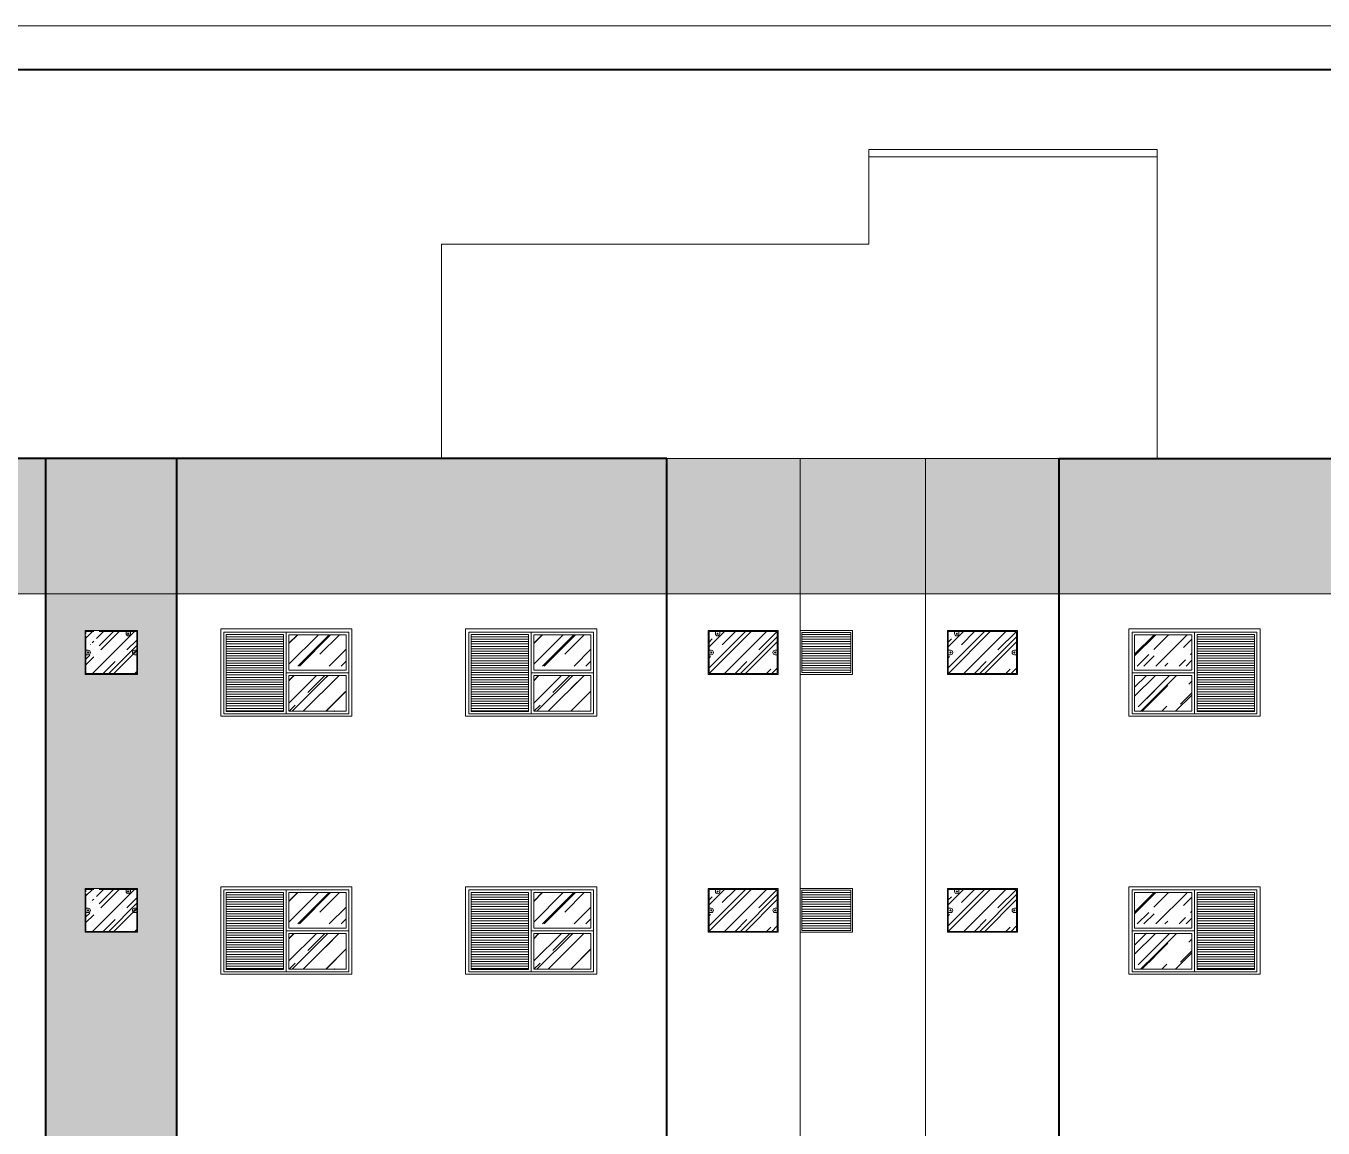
# Model space of a CAD drawing. Header units: millimetres. Extents: x 13204 to 24802, y 21209 to 40694.
# Drawn here: x 17736 to 19219, y 26151 to 27411 of the extents above; entities that cross this region are included whole.
import ezdxf

# ---------------------------------------------------------------- set-up
doc = ezdxf.new("R2010")
doc.units = ezdxf.units.MM
for name, color, linetype, lineweight in [('Esquadrias', 2, 'Continuous', 20), ('Hachura', 8, 'Continuous', 0), ('Louças', 150, 'Continuous', 15), ('Meia Parede', 11, 'Continuous', 40), ('Moveis', 6, 'Continuous', 13), ('Paredes', 1, 'Continuous', 40), ('PISO', 5, 'Continuous', 5), ('TEXTO', 4, 'Continuous', 5)]:
    doc.layers.add(name, color=color, linetype=linetype, lineweight=lineweight)
doc.layers.add('HACHURAS', color=8, linetype='Continuous')
pattern_1 = [(45, (13998.99, 26225.195), (23.14168, 61.71114), [409.0909, -54.5455, 136.3636, -27.2727]), (45, (14014.997, 26260.486), (-44.93342, 6.36396), [81.8182, -9, 163.6364, -20.4545]), (45, (13992.241, 26251.23), (87.35983, 113.20137), [218.1818, -38.1818, 109.0909, -27.2727])]
pattern_2 = [(45, (14278.99, 26225.195), (23.14168, 61.71114), [409.0909, -54.5455, 136.3636, -27.2727]), (45, (14294.997, 26260.486), (-44.93342, 6.36396), [81.8182, -9, 163.6364, -20.4545]), (45, (14272.241, 26251.23), (87.35983, 113.20137), [218.1818, -38.1818, 109.0909, -27.2727])]
pattern_3 = [(45, (-38489.578, 13157.355), (21.552615, 57.473639), [381, -50.8, 127, -25.4]), (45, (-38474.67, 13190.222), (-41.847994, 5.92697), [76.2, -8.382, 152.4, -19.05]), (45, (-38495.864, 13181.601), (81.3611205, 105.428207), [203.2, -35.56, 101.6, -25.4])]
pattern_4 = [(45, (13998.99, 26520.195), (23.14168, 61.71114), [409.0909, -54.5455, 136.3636, -27.2727]), (45, (14014.997, 26555.486), (-44.93342, 6.36396), [81.8182, -9, 163.6364, -20.4545]), (45, (13992.241, 26546.23), (87.35983, 113.20137), [218.1818, -38.1818, 109.0909, -27.2727])]
pattern_5 = [(45, (14278.99, 26520.195), (23.14168, 61.71114), [409.0909, -54.5455, 136.3636, -27.2727]), (45, (14294.997, 26555.486), (-44.93342, 6.36396), [81.8182, -9, 163.6364, -20.4545]), (45, (14272.241, 26546.23), (87.35983, 113.20137), [218.1818, -38.1818, 109.0909, -27.2727])]
pattern_6 = [(45, (-38489.578, 13452.355), (21.552615, 57.473639), [381, -50.8, 127, -25.4]), (45, (-38474.67, 13485.222), (-41.847994, 5.92697), [76.2, -8.382, 152.4, -19.05]), (45, (-38495.864, 13476.601), (81.3611205, 105.428207), [203.2, -35.56, 101.6, -25.4])]

msp = doc.modelspace()

# ---------------------------------------------------------------- hatches: boundary and pattern name
at = {"layer": 'Hachura'}
h = msp.add_hatch(dxfattribs=at)
h.set_pattern_fill('AR-RROOF', color=256, angle=45, style=0)
h.set_pattern_definition([(45, (17794.484, 26670.558), (21.553, 57.474), [381, -50.8, 127, -25.4]), (45, (17809.39, 26703.426), (-41.848, 5.927), [76.2, -8.382, 152.4, -19.05]), (45, (17788.198, 26694.805), (81.361, 105.4282), [203.2, -35.56, 101.6, -25.4])])
h.paths.add_polyline_path([(17823.98, 26692.58), (17808.98, 26692.58), (17813.48, 26701.58), (17819.48, 26701.58)])
h.paths.add_polyline_path([(17808.98, 26689.58), (17808.98, 26692.58), (17823.98, 26692.58), (17823.98, 26689.58)])
edge = h.paths.add_edge_path()
edge.add_line((17804.48, 26714.28), (17804.48, 26705.7))
edge.add_line((17804.48, 26705.7), (17813.48, 26705.7))
edge.add_line((17813.48, 26705.7), (17813.48, 26710.58))
edge.add_line((17813.48, 26710.58), (17819.48, 26710.58))
edge.add_line((17819.48, 26710.58), (17819.48, 26701.58))
edge.add_line((17819.48, 26701.58), (17813.48, 26701.58))
edge.add_line((17813.48, 26701.58), (17813.48, 26703.7))
edge.add_line((17813.48, 26703.7), (17804.48, 26703.7))
edge.add_line((17804.48, 26703.7), (17804.48, 26670.56))
edge.add_line((17804.48, 26670.56), (17862.48, 26670.56))
edge.add_line((17862.48, 26670.56), (17862.48, 26718.56))
edge.add_line((17862.48, 26718.56), (17805.23, 26718.56))
edge.add_line((17805.23, 26718.56), (17805.23, 26716.06))
edge.add_arc((17802.73, 26716.06), 2.5, -45.37492, 0, ccw=False)
h = msp.add_hatch(dxfattribs=at)
h.set_pattern_fill('_USER', color=256, scale=2.727273, style=0, pattern_type=0)
h.set_pattern_definition([(0, (17949.848, 26543.3766), (0, 2.727273), [])])
h.paths.add_polyline_path([(18030.48, 26715.19), (17964.85, 26715.19), (17964.85, 26627.01), (18030.48, 26627.01)])
h = msp.add_hatch(dxfattribs=at)
h.set_pattern_fill('AR-RROOF', color=256, angle=45, style=0)
h.set_pattern_definition([(45, (-26039.758, 36797.547), (21.552615, 57.473639), [381, -50.8, 127, -25.4]), (45, (-26024.85, 36830.415), (-41.847994, 5.92697), [76.2, -8.382, 152.4, -19.05]), (45, (-26046.044, 36821.794), (81.3611205, 105.428207), [203.2, -35.56, 101.6, -25.4])])
h.paths.add_polyline_path([(18101.85, 26714.92), (18036.48, 26714.92), (18036.48, 26679.1), (18101.85, 26679.1)])
h = msp.add_hatch(dxfattribs=at)
h.set_pattern_fill('_USER', color=256, scale=2.727273, style=0, pattern_type=0)
h.set_pattern_definition([(0, (18229.848, 26543.3766), (0, 2.727273), [])])
h.paths.add_polyline_path([(18310.48, 26715.19), (18244.85, 26715.19), (18244.85, 26627.01), (18310.48, 26627.01)])
h = msp.add_hatch(dxfattribs=at)
h.set_pattern_fill('AR-RROOF', color=256, angle=45, style=0)
h.set_pattern_definition([(45, (-25759.758, 36797.547), (21.552615, 57.473639), [381, -50.8, 127, -25.4]), (45, (-25744.85, 36830.415), (-41.847994, 5.92697), [76.2, -8.382, 152.4, -19.05]), (45, (-25766.044, 36821.794), (81.3611205, 105.428207), [203.2, -35.56, 101.6, -25.4])])
h.paths.add_polyline_path([(18381.85, 26714.92), (18316.48, 26714.92), (18316.48, 26679.1), (18381.85, 26679.1)])
h = msp.add_hatch(dxfattribs=at)
h.set_pattern_fill('AR-RROOF', color=256, angle=45, style=0)
h.set_pattern_definition([(45, (18516.936, 26670.558), (21.5526, 57.4736), [381, -50.8, 127, -25.4]), (45, (18531.843, 26703.426), (-41.848, 5.927), [76.2, -8.382, 152.4, -19.05]), (45, (18510.65, 26694.805), (81.361, 105.4282), [203.2, -35.56, 101.6, -25.4])])
h.paths.add_polyline_path([(18594.94, 26718.56), (18516.94, 26718.56), (18516.94, 26670.56), (18594.94, 26670.56)])
h = msp.add_hatch(dxfattribs=at)
h.set_pattern_fill('_USER', color=256, scale=2.727273, style=0, pattern_type=0)
h.set_pattern_definition([(0, (18622.9355, 26671.5585), (0, 2.72727), [])])
h.paths.add_polyline_path([(18622.94, 26717.56), (18622.94, 26671.56), (18678.94, 26671.56), (18678.94, 26717.56)])
h = msp.add_hatch(dxfattribs=at)
h.set_pattern_fill('AR-RROOF', color=256, angle=45, style=0)
h.set_pattern_definition([(45, (18790.484, 26670.558), (21.5526, 57.4736), [381, -50.8, 127, -25.4]), (45, (18805.39, 26703.426), (-41.848, 5.927), [76.2, -8.382, 152.4, -19.05]), (45, (18784.198, 26694.805), (81.361, 105.4282), [203.2, -35.56, 101.6, -25.4])])
h.paths.add_polyline_path([(18868.48, 26718.56), (18790.48, 26718.56), (18790.48, 26670.56), (18868.48, 26670.56)])
h = msp.add_hatch(dxfattribs=at)
h.set_pattern_fill('_USER', color=256, scale=2.727273, style=0, pattern_type=0)
h.set_pattern_definition([(180, (19155.572, 26543.3766), (0, 2.727273), [])])
h.paths.add_polyline_path([(19074.94, 26715.19), (19140.57, 26715.19), (19140.57, 26627.01), (19074.94, 26627.01)])
h = msp.add_hatch(dxfattribs=at)
h.set_pattern_fill('AR-RROOF', color=256, scale=27.272727, angle=45, style=0)
h.set_pattern_definition(pattern_4)
h.paths.add_polyline_path([(18036.48, 26668.1), (18101.85, 26668.38), (18101.85, 26627.29), (18036.48, 26627.29)])
h = msp.add_hatch(dxfattribs=at)
h.set_pattern_fill('AR-RROOF', color=256, scale=27.272727, angle=45, style=0)
h.set_pattern_definition(pattern_4)
h.paths.add_polyline_path([(18078.94, 26668.38), (18101.85, 26668.38), (18101.85, 26627.29), (18078.94, 26627.01)])
h = msp.add_hatch(dxfattribs=at)
h.set_pattern_fill('AR-RROOF', color=256, scale=27.272727, angle=45, style=0)
h.set_pattern_definition(pattern_4)
h.paths.add_polyline_path([(18078.94, 26668.38), (18101.85, 26668.38), (18101.85, 26627.29), (18078.94, 26627.01)])
h = msp.add_hatch(dxfattribs=at)
h.set_pattern_fill('AR-RROOF', color=256, scale=27.272727, angle=45, style=0)
h.set_pattern_definition(pattern_4)
h.paths.add_polyline_path([(18078.94, 26668.38), (18101.85, 26668.38), (18101.85, 26627.29), (18078.94, 26627.01)])
h = msp.add_hatch(dxfattribs=at)
h.set_pattern_fill('AR-RROOF', color=256, scale=27.272727, angle=45, style=0)
h.set_pattern_definition(pattern_5)
h.paths.add_polyline_path([(18316.48, 26668.1), (18381.85, 26668.38), (18381.85, 26627.29), (18316.48, 26627.29)])
h = msp.add_hatch(dxfattribs=at)
h.set_pattern_fill('AR-RROOF', color=256, scale=27.272727, angle=45, style=0)
h.set_pattern_definition(pattern_5)
h.paths.add_polyline_path([(18358.94, 26668.38), (18381.85, 26668.38), (18381.85, 26627.29), (18358.94, 26627.01)])
h = msp.add_hatch(dxfattribs=at)
h.set_pattern_fill('AR-RROOF', color=256, scale=27.272727, angle=45, style=0)
h.set_pattern_definition(pattern_5)
h.paths.add_polyline_path([(18358.94, 26668.38), (18381.85, 26668.38), (18381.85, 26627.29), (18358.94, 26627.01)])
h = msp.add_hatch(dxfattribs=at)
h.set_pattern_fill('AR-RROOF', color=256, scale=27.272727, angle=45, style=0)
h.set_pattern_definition(pattern_5)
h.paths.add_polyline_path([(18358.94, 26668.38), (18381.85, 26668.38), (18381.85, 26627.29), (18358.94, 26627.01)])
h = msp.add_hatch(dxfattribs=at)
h.set_pattern_fill('AR-RROOF', color=256, angle=45, style=0)
h.set_pattern_definition([(45, (17794.484, 26375.558), (21.553, 57.474), [381, -50.8, 127, -25.4]), (45, (17809.39, 26408.426), (-41.848, 5.927), [76.2, -8.382, 152.4, -19.05]), (45, (17788.198, 26399.805), (81.361, 105.4282), [203.2, -35.56, 101.6, -25.4])])
h.paths.add_polyline_path([(17823.98, 26397.58), (17808.98, 26397.58), (17813.48, 26406.58), (17819.48, 26406.58)])
h.paths.add_polyline_path([(17808.98, 26394.58), (17808.98, 26397.58), (17823.98, 26397.58), (17823.98, 26394.58)])
edge = h.paths.add_edge_path()
edge.add_line((17804.48, 26419.28), (17804.48, 26410.7))
edge.add_line((17804.48, 26410.7), (17813.48, 26410.7))
edge.add_line((17813.48, 26410.7), (17813.48, 26415.58))
edge.add_line((17813.48, 26415.58), (17819.48, 26415.58))
edge.add_line((17819.48, 26415.58), (17819.48, 26406.58))
edge.add_line((17819.48, 26406.58), (17813.48, 26406.58))
edge.add_line((17813.48, 26406.58), (17813.48, 26408.7))
edge.add_line((17813.48, 26408.7), (17804.48, 26408.7))
edge.add_line((17804.48, 26408.7), (17804.48, 26375.56))
edge.add_line((17804.48, 26375.56), (17862.48, 26375.56))
edge.add_line((17862.48, 26375.56), (17862.48, 26423.56))
edge.add_line((17862.48, 26423.56), (17805.23, 26423.56))
edge.add_line((17805.23, 26423.56), (17805.23, 26421.06))
edge.add_arc((17802.73, 26421.06), 2.5, -45.37492, 0, ccw=False)
h = msp.add_hatch(dxfattribs=at)
h.set_pattern_fill('_USER', color=256, scale=2.727273, style=0, pattern_type=0)
h.set_pattern_definition([(0, (17949.848, 26248.3766), (0, 2.727273), [])])
h.paths.add_polyline_path([(18030.48, 26420.19), (17964.85, 26420.19), (17964.85, 26332.01), (18030.48, 26332.01)])
h = msp.add_hatch(dxfattribs=at)
h.set_pattern_fill('AR-RROOF', color=256, angle=45, style=0)
h.set_pattern_definition([(45, (-26039.758, 36502.547), (21.552615, 57.473639), [381, -50.8, 127, -25.4]), (45, (-26024.85, 36535.415), (-41.847994, 5.92697), [76.2, -8.382, 152.4, -19.05]), (45, (-26046.044, 36526.794), (81.3611205, 105.428207), [203.2, -35.56, 101.6, -25.4])])
h.paths.add_polyline_path([(18101.85, 26419.92), (18036.48, 26419.92), (18036.48, 26384.1), (18101.85, 26384.1)])
h = msp.add_hatch(dxfattribs=at)
h.set_pattern_fill('_USER', color=256, scale=2.727273, style=0, pattern_type=0)
h.set_pattern_definition([(0, (18229.848, 26248.3766), (0, 2.727273), [])])
h.paths.add_polyline_path([(18310.48, 26420.19), (18244.85, 26420.19), (18244.85, 26332.01), (18310.48, 26332.01)])
h = msp.add_hatch(dxfattribs=at)
h.set_pattern_fill('AR-RROOF', color=256, angle=45, style=0)
h.set_pattern_definition([(45, (-25759.758, 36502.547), (21.552615, 57.473639), [381, -50.8, 127, -25.4]), (45, (-25744.85, 36535.415), (-41.847994, 5.92697), [76.2, -8.382, 152.4, -19.05]), (45, (-25766.044, 36526.794), (81.3611205, 105.428207), [203.2, -35.56, 101.6, -25.4])])
h.paths.add_polyline_path([(18381.85, 26419.92), (18316.48, 26419.92), (18316.48, 26384.1), (18381.85, 26384.1)])
h = msp.add_hatch(dxfattribs=at)
h.set_pattern_fill('AR-RROOF', color=256, angle=45, style=0)
h.set_pattern_definition([(45, (18516.936, 26375.558), (21.5526, 57.4736), [381, -50.8, 127, -25.4]), (45, (18531.843, 26408.426), (-41.848, 5.927), [76.2, -8.382, 152.4, -19.05]), (45, (18510.65, 26399.805), (81.361, 105.4282), [203.2, -35.56, 101.6, -25.4])])
h.paths.add_polyline_path([(18594.94, 26423.56), (18516.94, 26423.56), (18516.94, 26375.56), (18594.94, 26375.56)])
h = msp.add_hatch(dxfattribs=at)
h.set_pattern_fill('_USER', color=256, scale=2.727273, style=0, pattern_type=0)
h.set_pattern_definition([(0, (18622.9355, 26376.5585), (0, 2.72727), [])])
h.paths.add_polyline_path([(18622.94, 26422.56), (18622.94, 26376.56), (18678.94, 26376.56), (18678.94, 26422.56)])
h = msp.add_hatch(dxfattribs=at)
h.set_pattern_fill('AR-RROOF', color=256, angle=45, style=0)
h.set_pattern_definition([(45, (18790.484, 26375.558), (21.5526, 57.4736), [381, -50.8, 127, -25.4]), (45, (18805.39, 26408.426), (-41.848, 5.927), [76.2, -8.382, 152.4, -19.05]), (45, (18784.198, 26399.805), (81.361, 105.4282), [203.2, -35.56, 101.6, -25.4])])
h.paths.add_polyline_path([(18868.48, 26423.56), (18790.48, 26423.56), (18790.48, 26375.56), (18868.48, 26375.56)])
h = msp.add_hatch(dxfattribs=at)
h.set_pattern_fill('_USER', color=256, scale=2.727273, style=0, pattern_type=0)
h.set_pattern_definition([(180, (19155.572, 26248.3766), (0, 2.727273), [])])
h.paths.add_polyline_path([(19074.94, 26420.19), (19140.57, 26420.19), (19140.57, 26332.01), (19074.94, 26332.01)])
h = msp.add_hatch(dxfattribs=at)
h.set_pattern_fill('AR-RROOF', color=256, scale=27.272727, angle=45, style=0)
h.set_pattern_definition(pattern_1)
h.paths.add_polyline_path([(18036.48, 26373.1), (18101.85, 26373.38), (18101.85, 26332.29), (18036.48, 26332.29)])
h = msp.add_hatch(dxfattribs=at)
h.set_pattern_fill('AR-RROOF', color=256, scale=27.272727, angle=45, style=0)
h.set_pattern_definition(pattern_1)
h.paths.add_polyline_path([(18078.94, 26373.38), (18101.85, 26373.38), (18101.85, 26332.29), (18078.94, 26332.01)])
h = msp.add_hatch(dxfattribs=at)
h.set_pattern_fill('AR-RROOF', color=256, scale=27.272727, angle=45, style=0)
h.set_pattern_definition(pattern_1)
h.paths.add_polyline_path([(18078.94, 26373.38), (18101.85, 26373.38), (18101.85, 26332.29), (18078.94, 26332.01)])
h = msp.add_hatch(dxfattribs=at)
h.set_pattern_fill('AR-RROOF', color=256, scale=27.272727, angle=45, style=0)
h.set_pattern_definition(pattern_1)
h.paths.add_polyline_path([(18078.94, 26373.38), (18101.85, 26373.38), (18101.85, 26332.29), (18078.94, 26332.01)])
h = msp.add_hatch(dxfattribs=at)
h.set_pattern_fill('AR-RROOF', color=256, scale=27.272727, angle=45, style=0)
h.set_pattern_definition(pattern_2)
h.paths.add_polyline_path([(18316.48, 26373.1), (18381.85, 26373.38), (18381.85, 26332.29), (18316.48, 26332.29)])
h = msp.add_hatch(dxfattribs=at)
h.set_pattern_fill('AR-RROOF', color=256, scale=27.272727, angle=45, style=0)
h.set_pattern_definition(pattern_2)
h.paths.add_polyline_path([(18358.94, 26373.38), (18381.85, 26373.38), (18381.85, 26332.29), (18358.94, 26332.01)])
h = msp.add_hatch(dxfattribs=at)
h.set_pattern_fill('AR-RROOF', color=256, scale=27.272727, angle=45, style=0)
h.set_pattern_definition(pattern_2)
h.paths.add_polyline_path([(18358.94, 26373.38), (18381.85, 26373.38), (18381.85, 26332.29), (18358.94, 26332.01)])
h = msp.add_hatch(dxfattribs=at)
h.set_pattern_fill('AR-RROOF', color=256, scale=27.272727, angle=45, style=0)
h.set_pattern_definition(pattern_2)
h.paths.add_polyline_path([(18358.94, 26373.38), (18381.85, 26373.38), (18381.85, 26332.29), (18358.94, 26332.01)])
at = {"layer": 'HACHURAS'}
h = msp.add_hatch(dxfattribs=at)
h.set_pattern_fill('AR-RROOF', color=256, angle=45, style=0)
h.set_pattern_definition(pattern_6)
h.paths.add_polyline_path([(19003.57, 26714.92), (19068.94, 26714.92), (19068.94, 26679.1), (19003.57, 26679.1)])
h = msp.add_hatch(dxfattribs=at)
h.set_pattern_fill('AR-RROOF', color=256, angle=45, style=0)
h.set_pattern_definition(pattern_6)
h.paths.add_polyline_path([(19026.48, 26668.38), (19003.57, 26668.38), (19003.57, 26627.29), (19026.48, 26627.01)])
h = msp.add_hatch(dxfattribs=at)
h.set_pattern_fill('AR-RROOF', color=256, angle=45, style=0)
h.set_pattern_definition(pattern_6)
h.paths.add_polyline_path([(19026.48, 26668.38), (19003.57, 26668.38), (19003.57, 26627.29), (19026.48, 26627.01)])
h = msp.add_hatch(dxfattribs=at)
h.set_pattern_fill('AR-RROOF', color=256, angle=45, style=0)
h.set_pattern_definition(pattern_6)
h.paths.add_polyline_path([(19026.48, 26668.38), (19003.57, 26668.38), (19003.57, 26627.29), (19026.48, 26627.01)])
h = msp.add_hatch(dxfattribs=at)
h.set_pattern_fill('AR-RROOF', color=256, angle=45, style=0)
h.set_pattern_definition(pattern_6)
h.paths.add_polyline_path([(19068.94, 26668.1), (19003.57, 26668.38), (19003.57, 26627.29), (19068.94, 26627.29)])
h = msp.add_hatch(dxfattribs=at)
h.set_pattern_fill('AR-RROOF', color=256, angle=45, style=0)
h.set_pattern_definition(pattern_3)
h.paths.add_polyline_path([(19003.57, 26419.92), (19068.94, 26419.92), (19068.94, 26384.1), (19003.57, 26384.1)])
h = msp.add_hatch(dxfattribs=at)
h.set_pattern_fill('AR-RROOF', color=256, angle=45, style=0)
h.set_pattern_definition(pattern_3)
h.paths.add_polyline_path([(19026.48, 26373.38), (19003.57, 26373.38), (19003.57, 26332.29), (19026.48, 26332.01)])
h = msp.add_hatch(dxfattribs=at)
h.set_pattern_fill('AR-RROOF', color=256, angle=45, style=0)
h.set_pattern_definition(pattern_3)
h.paths.add_polyline_path([(19026.48, 26373.38), (19003.57, 26373.38), (19003.57, 26332.29), (19026.48, 26332.01)])
h = msp.add_hatch(dxfattribs=at)
h.set_pattern_fill('AR-RROOF', color=256, angle=45, style=0)
h.set_pattern_definition(pattern_3)
h.paths.add_polyline_path([(19026.48, 26373.38), (19003.57, 26373.38), (19003.57, 26332.29), (19026.48, 26332.01)])
h = msp.add_hatch(dxfattribs=at)
h.set_pattern_fill('AR-RROOF', color=256, angle=45, style=0)
h.set_pattern_definition(pattern_3)
h.paths.add_polyline_path([(19068.94, 26373.1), (19003.57, 26373.38), (19003.57, 26332.29), (19068.94, 26332.29)])
at = {"layer": 'PISO'}
h = msp.add_hatch(dxfattribs=at)
h.set_pattern_fill('AR-SAND', color=256, scale=0.25, style=0)
h.set_pattern_definition([(37.5, (17268.484, 26761.558), (-0.400008, 12.23533), [0, -9.652, 0, -10.795, 0, -10.31875]), (7.5, (17268.484, 26761.558), (11.23808, 17.92063), [0, -5.207, 0, -8.6995, 0, -3.33375]), (327.5, (17260.674, 26761.558), (19.77481, 0.03593), [0, -3.175, 0, -11.43, 0, -14.9225]), (317.5, (17260.674, 26761.558), (19.08891, 5.57323), [0, -1.5875, 0, -7.493, 0, -8.5725])])
h.paths.add_polyline_path([(17268.48, 26761.56), (17293.48, 26761.56), (17293.48, 26916.56), (17268.48, 26916.56)])
h.paths.add_polyline_path([(17318.48, 26916.56), (17293.48, 26916.56), (17293.48, 26761.56), (17318.48, 26761.56)])
h.paths.add_polyline_path([(17318.48, 26761.56), (17493.48, 26761.56), (17493.48, 26916.56), (17318.48, 26916.56)])
h.paths.add_polyline_path([(17493.48, 26916.56), (17493.48, 26761.56), (17758.48, 26761.56), (17758.48, 26916.56)])
h.paths.add_polyline_path([(17908.48, 26916.56), (17758.48, 26916.56), (17758.48, 26761.56), (17908.48, 26761.56)])
h.paths.add_polyline_path([(17908.48, 26916.56), (17908.48, 26761.56), (18468.48, 26761.56), (18468.48, 26916.56)])
h.paths.add_polyline_path([(18468.48, 26761.56), (18620.94, 26761.56), (18620.94, 26916.56), (18468.48, 26916.56)])
h.paths.add_polyline_path([(18620.94, 26761.56), (18764.48, 26761.56), (18764.48, 26916.56), (18620.94, 26916.56)])
h.paths.add_polyline_path([(18916.94, 26761.56), (18916.94, 26916.56), (18764.48, 26916.56), (18764.48, 26761.56)])
h.paths.add_polyline_path([(19476.94, 26761.56), (19476.94, 26916.56), (18916.94, 26916.56), (18916.94, 26761.56)])
h.paths.add_polyline_path([(19626.94, 26916.56), (19476.94, 26916.56), (19476.94, 26761.56), (19626.94, 26761.56)])
h.paths.add_polyline_path([(19626.94, 26916.56), (19626.94, 26761.56), (19891.94, 26761.56), (19891.94, 26916.56)])
h.paths.add_polyline_path([(19891.94, 26916.56), (19891.94, 26761.56), (20066.94, 26761.56), (20066.94, 26916.56)])
h.paths.add_polyline_path([(20066.94, 26761.56), (20091.94, 26761.56), (20091.94, 26916.56), (20066.94, 26916.56)])
h.paths.add_polyline_path([(20116.94, 26916.56), (20091.94, 26916.56), (20091.94, 26761.56), (20116.94, 26761.56)])
h = msp.add_hatch(dxfattribs=at)
h.set_pattern_fill('DOTS', color=256, scale=3, style=0)
h.set_pattern_definition([(0, (17758.4844, 25286.5585), (2.38125, 4.7625), [0, -4.7625])])
h.paths.add_polyline_path([(18916.94, 25286.56), (18916.94, 25441.56), (18468.48, 25441.56), (18468.48, 25286.56)])
h.paths.add_polyline_path([(18916.94, 25581.56), (18916.94, 25676.56), (18468.48, 25676.56), (18468.48, 25581.56)])
h.paths.add_polyline_path([(17758.48, 25581.56), (17908.48, 25581.56), (17908.48, 26761.56), (17758.48, 26761.56)])
h.paths.add_polyline_path([(17803.48, 25784.56), (17803.48, 25834.56), (17863.48, 25834.56), (17863.48, 25784.56)], flags=16)
h.paths.add_polyline_path([(17803.48, 25784.56), (17803.48, 25812.06), (17806.98, 25812.06, -1), (17806.98, 25807.06), (17804.48, 25807.06), (17804.48, 25785.56), (17862.48, 25785.56), (17862.48, 25807.06), (17859.98, 25807.06, -1), (17859.98, 25812.06), (17862.48, 25812.06), (17862.48, 25833.56), (17855.27, 25833.56), (17855.27, 25831.06, -1), (17850.27, 25831.06), (17850.27, 25833.56), (17819.48, 25833.56), (17819.48, 25834.56), (17863.48, 25834.56), (17863.48, 25784.56)], flags=16)
h.paths.add_polyline_path([(17807.33, 25809.56, -8.5030703), (17807.63, 25809.56, -4.3930422)], flags=0)
h.paths.add_polyline_path([(17860.33, 25809.56, -8.5030703), (17860.63, 25809.56, -4.3930422)], flags=0)
h.paths.add_polyline_path([(17803.48, 25834.56), (17803.48, 25833.56), (17804.48, 25833.56), (17804.48, 25830.7)], flags=0)
h.paths.add_polyline_path([(17853.12, 25831.06, -8.5030703), (17853.42, 25831.06, -4.3930422)], flags=0)
h.paths.add_polyline_path([(17803.48, 26079.56), (17803.48, 26129.56), (17863.48, 26129.56), (17863.48, 26079.56)], flags=16)
h.paths.add_polyline_path([(17803.48, 26079.56), (17803.48, 26107.06), (17806.98, 26107.06, -1), (17806.98, 26102.06), (17804.48, 26102.06), (17804.48, 26080.56), (17862.48, 26080.56), (17862.48, 26102.06), (17859.98, 26102.06, -1), (17859.98, 26107.06), (17862.48, 26107.06), (17862.48, 26128.56), (17855.27, 26128.56), (17855.27, 26126.06, -1), (17850.27, 26126.06), (17850.27, 26128.56), (17819.48, 26128.56), (17819.48, 26129.56), (17863.48, 26129.56), (17863.48, 26079.56)], flags=16)
h.paths.add_polyline_path([(17807.33, 26104.56, -8.5030703), (17807.63, 26104.56, -4.3930422)], flags=0)
h.paths.add_polyline_path([(17860.33, 26104.56, -8.5030703), (17860.63, 26104.56, -4.3930422)], flags=0)
h.paths.add_polyline_path([(17804.48, 26125.7), (17803.48, 26125.7), (17803.48, 26129.56), (17804.48, 26129.56)], flags=0)
h.paths.add_polyline_path([(17853.12, 26126.06, -8.5030703), (17853.42, 26126.06, -4.3930422)], flags=0)
h.paths.add_polyline_path([(17803.48, 26374.56), (17803.48, 26424.56), (17863.48, 26424.56), (17863.48, 26374.56)], flags=16)
h.paths.add_polyline_path([(17803.48, 26374.56), (17803.48, 26402.06), (17806.98, 26402.06, -1), (17806.98, 26397.06), (17804.48, 26397.06), (17804.48, 26375.56), (17862.48, 26375.56), (17862.48, 26397.06), (17859.98, 26397.06, -1), (17859.98, 26402.06), (17862.48, 26402.06), (17862.48, 26423.56), (17855.27, 26423.56), (17855.27, 26421.06, -1), (17850.27, 26421.06), (17850.27, 26423.56), (17819.48, 26423.56), (17819.48, 26424.56), (17863.48, 26424.56), (17863.48, 26374.56)], flags=16)
h.paths.add_polyline_path([(17807.33, 26399.56, -8.5030703), (17807.63, 26399.56, -4.3930422)], flags=0)
h.paths.add_polyline_path([(17860.33, 26399.56, -8.5030703), (17860.63, 26399.56, -4.3930422)], flags=0)
h.paths.add_polyline_path([(17804.48, 26420.7), (17803.48, 26420.7), (17803.48, 26424.56), (17804.48, 26424.56)], flags=0)
h.paths.add_polyline_path([(17853.12, 26421.06, -8.5030703), (17853.42, 26421.06, -4.3930422)], flags=0)
h.paths.add_polyline_path([(17803.48, 26669.56), (17803.48, 26719.56), (17863.48, 26719.56), (17863.48, 26669.56)], flags=16)
h.paths.add_polyline_path([(17806.98, 26697.06, -1), (17806.98, 26692.06), (17804.48, 26692.06), (17804.48, 26670.56), (17862.48, 26670.56), (17862.48, 26692.06), (17859.98, 26692.06, -1), (17859.98, 26697.06), (17862.48, 26697.06), (17862.48, 26718.56), (17855.27, 26718.56), (17855.27, 26716.06, -1), (17850.27, 26716.06), (17850.27, 26718.56), (17819.48, 26718.56), (17863.48, 26719.56), (17862.48, 26719.56), (17862.48, 26670.56), (17863.48, 26669.56), (17863.48, 26670.56), (17804.48, 26670.56), (17803.48, 26669.56), (17804.48, 26669.56), (17804.48, 26697.06)], flags=16)
h.paths.add_polyline_path([(17807.33, 26694.56, -8.5030703), (17807.63, 26694.56, -4.3930422)], flags=0)
h.paths.add_polyline_path([(17860.33, 26694.56, -8.5030703), (17860.63, 26694.56, -4.3930422)], flags=0)
h.paths.add_polyline_path([(17804.48, 26715.7), (17803.48, 26715.7), (17803.48, 26719.56), (17804.48, 26719.56)], flags=0)
h.paths.add_polyline_path([(17853.12, 26716.06, -8.5030703), (17853.42, 26716.06, -4.3930422)], flags=0)
h.paths.add_polyline_path([(19476.94, 25581.56), (19626.94, 25581.56), (19626.94, 26761.56), (19476.94, 26761.56)])
h.paths.add_polyline_path([(19521.94, 25784.56), (19521.94, 25834.56), (19581.94, 25834.56), (19581.94, 25784.56)], flags=16)
h.paths.add_polyline_path([(19521.94, 25784.56), (19521.94, 25834.56), (19565.94, 25834.56), (19565.94, 25833.56), (19535.15, 25833.56), (19535.15, 25831.06, -1), (19530.15, 25831.06), (19530.15, 25833.56), (19522.94, 25833.56), (19522.94, 25812.06), (19525.44, 25812.06, -1), (19525.44, 25807.06), (19522.94, 25807.06), (19522.94, 25785.56), (19580.94, 25785.56), (19580.94, 25807.06), (19578.44, 25807.06, -1), (19578.44, 25812.06), (19581.94, 25812.06), (19581.94, 25784.56)], flags=16)
h.paths.add_polyline_path([(19525.78, 25809.56, -8.5030703), (19526.08, 25809.56, -4.3930422)], flags=0)
h.paths.add_polyline_path([(19578.78, 25809.56, -8.5030703), (19579.08, 25809.56, -4.3930422)], flags=0)
h.paths.add_polyline_path([(19533, 25831.06, -8.5030703), (19533.3, 25831.06, -4.3930422)], flags=0)
h.paths.add_polyline_path([(19581.94, 25833.56), (19580.94, 25833.56), (19580.94, 25830.7), (19581.94, 25830.7)], flags=0)
h.paths.add_polyline_path([(19521.94, 26079.56), (19521.94, 26129.56), (19581.94, 26129.56), (19581.94, 26079.56)], flags=16)
h.paths.add_polyline_path([(19521.94, 26079.56), (19521.94, 26129.56), (19565.94, 26129.56), (19565.94, 26128.56), (19535.15, 26128.56), (19535.15, 26126.06, -1), (19530.15, 26126.06), (19530.15, 26128.56), (19522.94, 26128.56), (19522.94, 26107.06), (19525.44, 26107.06, -1), (19525.44, 26102.06), (19522.94, 26102.06), (19522.94, 26080.56), (19580.94, 26080.56), (19580.94, 26102.06), (19578.44, 26102.06, -1), (19578.44, 26107.06), (19581.94, 26107.06), (19581.94, 26079.56)], flags=16)
h.paths.add_polyline_path([(19525.78, 26104.56, -8.5030703), (19526.08, 26104.56, -4.3930422)], flags=0)
h.paths.add_polyline_path([(19578.78, 26104.56, -8.5030703), (19579.08, 26104.56, -4.3930422)], flags=0)
h.paths.add_polyline_path([(19533, 26126.06, -8.5030703), (19533.3, 26126.06, -4.3930422)], flags=0)
h.paths.add_polyline_path([(19581.94, 26128.56), (19580.94, 26128.56), (19580.94, 26125.7), (19581.94, 26125.7)], flags=0)
h.paths.add_polyline_path([(19521.94, 26374.56), (19521.94, 26424.56), (19581.94, 26424.56), (19581.94, 26374.56)], flags=16)
h.paths.add_polyline_path([(19521.94, 26374.56), (19521.94, 26424.56), (19565.94, 26424.56), (19565.94, 26423.56), (19535.15, 26423.56), (19535.15, 26421.06, -1), (19530.15, 26421.06), (19530.15, 26423.56), (19522.94, 26423.56), (19522.94, 26402.06), (19525.44, 26402.06, -1), (19525.44, 26397.06), (19522.94, 26397.06), (19522.94, 26375.56), (19580.94, 26375.56), (19580.94, 26397.06), (19578.44, 26397.06, -1), (19578.44, 26402.06), (19581.94, 26402.06), (19581.94, 26374.56)], flags=16)
h.paths.add_polyline_path([(19525.78, 26399.56, -8.5030703), (19526.08, 26399.56, -4.3930422)], flags=0)
h.paths.add_polyline_path([(19578.78, 26399.56, -8.5030703), (19579.08, 26399.56, -4.3930422)], flags=0)
h.paths.add_polyline_path([(19533, 26421.06, -8.5030703), (19533.3, 26421.06, -4.3930422)], flags=0)
h.paths.add_polyline_path([(19581.94, 26423.56), (19580.94, 26423.56), (19580.94, 26420.7), (19581.94, 26420.7)], flags=0)
h.paths.add_polyline_path([(19521.94, 26669.56), (19521.94, 26719.56), (19581.94, 26719.56), (19581.94, 26669.56)], flags=16)
h.paths.add_polyline_path([(19521.94, 26669.56), (19521.94, 26719.56), (19565.94, 26719.56), (19565.94, 26718.56), (19535.15, 26718.56), (19535.15, 26716.06, -1), (19530.15, 26716.06), (19530.15, 26718.56), (19522.94, 26718.56), (19522.94, 26697.06), (19525.44, 26697.06, -1), (19525.44, 26692.06), (19522.94, 26692.06), (19522.94, 26670.56), (19580.94, 26670.56), (19580.94, 26692.06), (19578.44, 26692.06, -1), (19578.44, 26697.06), (19581.94, 26697.06), (19581.94, 26669.56)], flags=16)
h.paths.add_polyline_path([(19525.78, 26694.56, -8.5030703), (19526.08, 26694.56, -4.3930422)], flags=0)
h.paths.add_polyline_path([(19578.78, 26694.56, -8.5030703), (19579.08, 26694.56, -4.3930422)], flags=0)
h.paths.add_polyline_path([(19533, 26716.06, -8.5030703), (19533.3, 26716.06, -4.3930422)], flags=0)
h.paths.add_polyline_path([(19581.94, 26718.56), (19580.94, 26718.56), (19580.94, 26715.7), (19581.94, 26715.7)], flags=0)

# ---------------------------------------------------------------- linework, layer by layer
at = {"layer": 'Esquadrias'}
for p, q in [((18620.94, 26916.56), (18468.48, 26916.56)), ((18620.94, 25676.56), (18620.94, 26916.56)), ((18764.48, 25676.56), (18764.48, 26916.56)), ((18764.48, 26916.56), (18916.94, 26916.56))]:
    msp.add_line(p, q, dxfattribs=at)
at = {"layer": 'Hachura'}
for points in [[(17964.85, 26627.01), (17964.85, 26715.19), (18030.48, 26715.19), (18030.48, 26627.01), (17964.85, 26627.01)], [(18244.85, 26627.01), (18244.85, 26715.19), (18310.48, 26715.19), (18310.48, 26627.01), (18244.85, 26627.01)], [(19140.57, 26627.01), (19140.57, 26715.19), (19074.94, 26715.19), (19074.94, 26627.01), (19140.57, 26627.01)], [(17964.85, 26332.01), (17964.85, 26420.19), (18030.48, 26420.19), (18030.48, 26332.01), (17964.85, 26332.01)], [(18244.85, 26332.01), (18244.85, 26420.19), (18310.48, 26420.19), (18310.48, 26332.01), (18244.85, 26332.01)], [(19140.57, 26332.01), (19140.57, 26420.19), (19074.94, 26420.19), (19074.94, 26332.01), (19140.57, 26332.01)]]:
    msp.add_lwpolyline(points, dxfattribs=at)
for points in [[(18036.48, 26674.27), (18101.85, 26674.27), (18101.85, 26714.92), (18036.48, 26714.92)], [(18316.48, 26674.27), (18381.85, 26674.27), (18381.85, 26714.92), (18316.48, 26714.92)], [(19068.94, 26674.27), (19003.57, 26674.27), (19003.57, 26714.92), (19068.94, 26714.92)], [(18036.48, 26668.1), (18101.85, 26668.1), (18101.85, 26627.29), (18036.48, 26627.29)], [(18316.48, 26668.1), (18381.85, 26668.1), (18381.85, 26627.29), (18316.48, 26627.29)], [(19068.94, 26668.1), (19003.57, 26668.1), (19003.57, 26627.29), (19068.94, 26627.29)], [(18036.48, 26379.27), (18101.85, 26379.27), (18101.85, 26419.92), (18036.48, 26419.92)], [(18316.48, 26379.27), (18381.85, 26379.27), (18381.85, 26419.92), (18316.48, 26419.92)], [(19068.94, 26379.27), (19003.57, 26379.27), (19003.57, 26419.92), (19068.94, 26419.92)], [(18036.48, 26373.1), (18101.85, 26373.1), (18101.85, 26332.29), (18036.48, 26332.29)], [(18316.48, 26373.1), (18381.85, 26373.1), (18381.85, 26332.29), (18316.48, 26332.29)], [(19068.94, 26373.1), (19003.57, 26373.1), (19003.57, 26332.29), (19068.94, 26332.29)]]:
    msp.add_lwpolyline(points, close=True, dxfattribs=at)
at = {"layer": 'Louças'}
msp.add_line((18764.48, 26916.56), (18620.94, 26916.56), dxfattribs=at)
at = {"layer": 'Meia Parede'}
for p, q in [((17758.48, 26916.56), (17493.48, 26916.56)), ((18468.48, 26916.56), (17908.48, 26916.56)), ((18468.48, 25581.56), (18468.48, 26916.56)), ((18916.94, 26916.56), (18916.94, 25581.56)), ((18916.94, 26916.56), (19476.94, 26916.56))]:
    msp.add_line(p, q, dxfattribs=at)
at = {"layer": 'Moveis'}
for p, q in [((18699.48, 27269.94), (19029.48, 27269.94)), ((18699.48, 27261.56), (18699.48, 27269.94)), ((18699.48, 27261.56), (19029.48, 27261.56)), ((18699.48, 27261.56), (18699.48, 27161.56)), ((19029.48, 27261.56), (19029.48, 27269.94)), ((19029.48, 27265.75), (19029.48, 26916.56)), ((18699.48, 27161.56), (18210.94, 27161.56)), ((18210.94, 27161.56), (18210.94, 26916.56)), ((17958.48, 26621.56), (17958.48, 26721.56)), ((17958.48, 26721.56), (18108.48, 26721.56)), ((18108.48, 26621.56), (18108.48, 26721.56)), ((18238.48, 26621.56), (18238.48, 26721.56)), ((18238.48, 26721.56), (18388.48, 26721.56)), ((18388.48, 26621.56), (18388.48, 26721.56)), ((19146.94, 26721.56), (18996.94, 26721.56)), ((18996.94, 26621.56), (18996.94, 26721.56)), ((19146.94, 26621.56), (19146.94, 26721.56)), ((17958.48, 26621.56), (18108.48, 26621.56)), ((18238.48, 26621.56), (18388.48, 26621.56)), ((19146.94, 26621.56), (18996.94, 26621.56)), ((17958.48, 26326.56), (17958.48, 26426.56)), ((17958.48, 26426.56), (18108.48, 26426.56)), ((18108.48, 26326.56), (18108.48, 26426.56)), ((18238.48, 26326.56), (18238.48, 26426.56)), ((18238.48, 26426.56), (18388.48, 26426.56)), ((18388.48, 26326.56), (18388.48, 26426.56)), ((19146.94, 26426.56), (18996.94, 26426.56)), ((18996.94, 26326.56), (18996.94, 26426.56)), ((19146.94, 26326.56), (19146.94, 26426.56)), ((17958.48, 26326.56), (18108.48, 26326.56)), ((18238.48, 26326.56), (18388.48, 26326.56)), ((19146.94, 26326.56), (18996.94, 26326.56))]:
    msp.add_line(p, q, dxfattribs=at)
for points in [[(17803.48, 26715.7), (17803.48, 26719.56), (17813.48, 26719.56)], [(17819.48, 26719.56), (17863.48, 26719.56), (17863.48, 26669.56), (17803.48, 26669.56), (17803.48, 26713.7)], [(18595.94, 26719.56), (18515.94, 26719.56), (18515.94, 26669.56), (18595.94, 26669.56), (18595.94, 26719.56)], [(18869.48, 26719.56), (18789.48, 26719.56), (18789.48, 26669.56), (18869.48, 26669.56), (18869.48, 26719.56)], [(17803.48, 26420.7), (17803.48, 26424.56), (17813.48, 26424.56)], [(17819.48, 26424.56), (17863.48, 26424.56), (17863.48, 26374.56), (17803.48, 26374.56), (17803.48, 26418.7)], [(18595.94, 26424.56), (18515.94, 26424.56), (18515.94, 26374.56), (18595.94, 26374.56), (18595.94, 26424.56)], [(18869.48, 26424.56), (18789.48, 26424.56), (18789.48, 26374.56), (18869.48, 26374.56), (18869.48, 26424.56)]]:
    msp.add_lwpolyline(points, dxfattribs=at)
for points in [[(17863.48, 26719.56), (17803.48, 26719.56), (17803.48, 26669.56), (17863.48, 26669.56)], [(18680.94, 26719.56), (18620.94, 26719.56), (18620.94, 26669.56), (18680.94, 26669.56)], [(18678.94, 26717.56), (18622.94, 26717.56), (18622.94, 26671.56), (18678.94, 26671.56)], [(17863.48, 26424.56), (17803.48, 26424.56), (17803.48, 26374.56), (17863.48, 26374.56)], [(18680.94, 26424.56), (18620.94, 26424.56), (18620.94, 26374.56), (18680.94, 26374.56)], [(18678.94, 26422.56), (18622.94, 26422.56), (18622.94, 26376.56), (18678.94, 26376.56)]]:
    msp.add_lwpolyline(points, close=True, dxfattribs=at)
at = {"layer": 'Paredes'}
for p, q in [((21256.85, 27361.18), (14671.18, 27361.18)), ((17758.48, 25581.56), (17758.48, 26916.56)), ((17908.48, 26916.56), (17758.48, 26916.56)), ((17908.48, 25581.56), (17908.48, 26916.56))]:
    msp.add_line(p, q, dxfattribs=at)
at = {"layer": 'PISO'}
for p, q in [((20066.94, 26761.56), (17318.48, 26761.56)), ((17850.27, 26718.56), (17850.27, 26716.06)), ((17855.27, 26718.56), (17850.27, 26718.56)), ((17855.27, 26718.56), (17855.27, 26716.06)), ((18104.85, 26717.92), (17962.12, 26717.92)), ((17962.12, 26624.29), (17962.12, 26717.92)), ((17962.12, 26717.92), (17990.76, 26717.92)), ((18033.48, 26717.92), (18033.48, 26624.29)), ((18104.85, 26624.29), (18104.85, 26717.92)), ((18384.85, 26717.92), (18242.12, 26717.92)), ((18242.12, 26624.29), (18242.12, 26717.92)), ((18242.12, 26717.92), (18270.76, 26717.92)), ((18313.48, 26717.92), (18313.48, 26624.29)), ((18384.85, 26624.29), (18384.85, 26717.92)), ((18524.15, 26718.56), (18524.15, 26716.06)), ((18524.15, 26718.56), (18529.15, 26718.56)), ((18529.15, 26718.56), (18529.15, 26716.06)), ((18797.7, 26718.56), (18797.7, 26716.06)), ((18797.7, 26718.56), (18802.7, 26718.56)), ((18802.7, 26718.56), (18802.7, 26716.06)), ((19000.57, 26717.92), (19143.3, 26717.92)), ((19000.57, 26624.29), (19000.57, 26717.92)), ((19071.94, 26717.92), (19071.94, 26624.29)), ((19143.3, 26717.92), (19114.66, 26717.92)), ((19143.3, 26624.29), (19143.3, 26717.92)), ((17804.48, 26697.06), (17806.98, 26697.06)), ((17804.48, 26692.06), (17804.48, 26697.06)), ((17804.48, 26692.06), (17806.98, 26692.06)), ((17862.48, 26697.06), (17859.98, 26697.06)), ((17862.48, 26692.06), (17859.98, 26692.06)), ((17862.48, 26692.06), (17862.48, 26697.06)), ((18516.94, 26697.06), (18519.44, 26697.06)), ((18516.94, 26692.06), (18516.94, 26697.06)), ((18516.94, 26692.06), (18519.44, 26692.06)), ((18594.94, 26697.06), (18592.44, 26697.06)), ((18594.94, 26692.06), (18592.44, 26692.06)), ((18594.94, 26692.06), (18594.94, 26697.06)), ((18790.48, 26697.06), (18792.98, 26697.06)), ((18790.48, 26692.06), (18790.48, 26697.06)), ((18790.48, 26692.06), (18792.98, 26692.06)), ((18868.48, 26697.06), (18865.98, 26697.06)), ((18868.48, 26692.06), (18865.98, 26692.06)), ((18868.48, 26692.06), (18868.48, 26697.06)), ((18076.21, 26671.27), (18104.85, 26671.27)), ((18356.21, 26671.27), (18384.85, 26671.27)), ((19029.21, 26671.27), (19000.57, 26671.27)), ((17962.12, 26624.29), (18104.85, 26624.29)), ((17962.12, 26624.29), (18104.85, 26624.29)), ((17990.76, 26624.29), (18033.48, 26624.29)), ((18242.12, 26624.29), (18384.85, 26624.29)), ((18242.12, 26624.29), (18384.85, 26624.29)), ((18270.76, 26624.29), (18313.48, 26624.29)), ((19143.3, 26624.29), (19000.57, 26624.29)), ((19143.3, 26624.29), (19000.57, 26624.29)), ((19114.66, 26624.29), (19071.94, 26624.29)), ((17850.27, 26423.56), (17850.27, 26421.06)), ((17855.27, 26423.56), (17850.27, 26423.56)), ((17855.27, 26423.56), (17855.27, 26421.06)), ((18104.85, 26422.92), (17962.12, 26422.92)), ((17962.12, 26329.29), (17962.12, 26422.92)), ((17962.12, 26422.92), (17990.76, 26422.92)), ((18033.48, 26422.92), (18033.48, 26329.29)), ((18104.85, 26329.29), (18104.85, 26422.92)), ((18384.85, 26422.92), (18242.12, 26422.92)), ((18242.12, 26329.29), (18242.12, 26422.92)), ((18242.12, 26422.92), (18270.76, 26422.92)), ((18313.48, 26422.92), (18313.48, 26329.29)), ((18384.85, 26329.29), (18384.85, 26422.92)), ((18524.15, 26423.56), (18524.15, 26421.06)), ((18524.15, 26423.56), (18529.15, 26423.56)), ((18529.15, 26423.56), (18529.15, 26421.06)), ((18797.7, 26423.56), (18797.7, 26421.06)), ((18797.7, 26423.56), (18802.7, 26423.56)), ((18802.7, 26423.56), (18802.7, 26421.06)), ((19000.57, 26422.92), (19143.3, 26422.92)), ((19000.57, 26329.29), (19000.57, 26422.92)), ((19071.94, 26422.92), (19071.94, 26329.29)), ((19143.3, 26422.92), (19114.66, 26422.92)), ((19143.3, 26329.29), (19143.3, 26422.92)), ((17804.48, 26402.06), (17806.98, 26402.06)), ((17804.48, 26397.06), (17804.48, 26402.06)), ((17862.48, 26402.06), (17859.98, 26402.06)), ((17862.48, 26397.06), (17862.48, 26402.06)), ((18516.94, 26402.06), (18519.44, 26402.06)), ((18516.94, 26397.06), (18516.94, 26402.06)), ((18594.94, 26402.06), (18592.44, 26402.06)), ((18594.94, 26397.06), (18594.94, 26402.06)), ((18790.48, 26402.06), (18792.98, 26402.06)), ((18790.48, 26397.06), (18790.48, 26402.06)), ((18868.48, 26402.06), (18865.98, 26402.06)), ((18868.48, 26397.06), (18868.48, 26402.06)), ((17804.48, 26397.06), (17806.98, 26397.06)), ((17862.48, 26397.06), (17859.98, 26397.06)), ((18516.94, 26397.06), (18519.44, 26397.06)), ((18594.94, 26397.06), (18592.44, 26397.06)), ((18790.48, 26397.06), (18792.98, 26397.06)), ((18868.48, 26397.06), (18865.98, 26397.06)), ((18076.21, 26376.27), (18104.85, 26376.27)), ((18356.21, 26376.27), (18384.85, 26376.27)), ((19029.21, 26376.27), (19000.57, 26376.27)), ((17962.12, 26329.29), (18104.85, 26329.29)), ((17962.12, 26329.29), (18104.85, 26329.29)), ((17990.76, 26329.29), (18033.48, 26329.29)), ((18242.12, 26329.29), (18384.85, 26329.29)), ((18242.12, 26329.29), (18384.85, 26329.29)), ((18270.76, 26329.29), (18313.48, 26329.29)), ((19143.3, 26329.29), (19000.57, 26329.29)), ((19143.3, 26329.29), (19000.57, 26329.29)), ((19114.66, 26329.29), (19071.94, 26329.29))]:
    msp.add_line(p, q, dxfattribs=at)
for points in [[(17804.48, 26715.7), (17804.48, 26718.56), (17813.48, 26718.56)], [(17819.48, 26718.56), (17862.48, 26718.56), (17862.48, 26670.56), (17804.48, 26670.56), (17804.48, 26713.7)], [(18594.94, 26718.56), (18516.94, 26718.56), (18516.94, 26670.56), (18594.94, 26670.56), (18594.94, 26718.56)], [(18868.48, 26718.56), (18790.48, 26718.56), (18790.48, 26670.56), (18868.48, 26670.56), (18868.48, 26718.56)], [(17990.76, 26624.29), (18033.48, 26624.29)], [(18270.76, 26624.29), (18313.48, 26624.29)], [(19114.66, 26624.29), (19071.94, 26624.29)], [(17804.48, 26420.7), (17804.48, 26423.56), (17813.48, 26423.56)], [(17819.48, 26423.56), (17862.48, 26423.56), (17862.48, 26375.56), (17804.48, 26375.56), (17804.48, 26418.7)], [(18594.94, 26423.56), (18516.94, 26423.56), (18516.94, 26375.56), (18594.94, 26375.56), (18594.94, 26423.56)], [(18868.48, 26423.56), (18790.48, 26423.56), (18790.48, 26375.56), (18868.48, 26375.56), (18868.48, 26423.56)], [(17990.76, 26329.29), (18033.48, 26329.29)], [(18270.76, 26329.29), (18313.48, 26329.29)], [(19114.66, 26329.29), (19071.94, 26329.29)]]:
    msp.add_lwpolyline(points, dxfattribs=at)
for points in [[(18033.48, 26671.27), (18104.85, 26671.27), (18104.85, 26624.29), (18033.48, 26624.29)], [(18313.48, 26671.27), (18384.85, 26671.27), (18384.85, 26624.29), (18313.48, 26624.29)], [(19071.94, 26671.27), (19000.57, 26671.27), (19000.57, 26624.29), (19071.94, 26624.29)], [(18033.48, 26376.27), (18104.85, 26376.27), (18104.85, 26329.29), (18033.48, 26329.29)], [(18313.48, 26376.27), (18384.85, 26376.27), (18384.85, 26329.29), (18313.48, 26329.29)], [(19071.94, 26376.27), (19000.57, 26376.27), (19000.57, 26329.29), (19071.94, 26329.29)]]:
    msp.add_lwpolyline(points, close=True, dxfattribs=at)
for centre, radius in [((17852.77, 26716.06), 0.647), ((17852.77, 26716.06), 0.347), ((18526.65, 26716.06), 0.647), ((18526.65, 26716.06), 0.347), ((18800.2, 26716.06), 0.647), ((18800.2, 26716.06), 0.347), ((17806.98, 26694.56), 0.647), ((17806.98, 26694.56), 0.347), ((17859.98, 26694.56), 0.647), ((17859.98, 26694.56), 0.347), ((18519.44, 26694.56), 0.647), ((18519.44, 26694.56), 0.347), ((18592.44, 26694.56), 0.647), ((18592.44, 26694.56), 0.347), ((18792.98, 26694.56), 0.647), ((18792.98, 26694.56), 0.347), ((18865.98, 26694.56), 0.647), ((18865.98, 26694.56), 0.347), ((17852.77, 26421.06), 0.647), ((17852.77, 26421.06), 0.347), ((18526.65, 26421.06), 0.647), ((18526.65, 26421.06), 0.347), ((18800.2, 26421.06), 0.647), ((18800.2, 26421.06), 0.347), ((17806.98, 26399.56), 0.647), ((17806.98, 26399.56), 0.347), ((17859.98, 26399.56), 0.647), ((17859.98, 26399.56), 0.347), ((18519.44, 26399.56), 0.647), ((18519.44, 26399.56), 0.347), ((18592.44, 26399.56), 0.647), ((18592.44, 26399.56), 0.347), ((18792.98, 26399.56), 0.647), ((18792.98, 26399.56), 0.347), ((18865.98, 26399.56), 0.647), ((18865.98, 26399.56), 0.347)]:
    msp.add_circle(centre, radius, dxfattribs=at)
for centre, start, end in [((17852.77, 26716.06), 180, 0), ((18526.65, 26716.06), 180, 0), ((18800.2, 26716.06), 180, 0), ((17806.98, 26694.56), 270, 90), ((17859.98, 26694.56), 90, 270), ((18519.44, 26694.56), 270, 90), ((18592.44, 26694.56), 90, 270), ((18792.98, 26694.56), 270, 90), ((18865.98, 26694.56), 90, 270), ((17852.77, 26421.06), 180, 0), ((18526.65, 26421.06), 180, 0), ((18800.2, 26421.06), 180, 0), ((17806.98, 26399.56), 270, 90), ((17859.98, 26399.56), 90, 270), ((18519.44, 26399.56), 270, 90), ((18592.44, 26399.56), 90, 270), ((18792.98, 26399.56), 270, 90), ((18865.98, 26399.56), 90, 270)]:
    msp.add_arc(centre, 2.5, start, end, dxfattribs=at)
at = {"layer": 'TEXTO'}
msp.add_line((21305.52, 27411.29), (14622.5, 27411.29), dxfattribs=at)

doc.saveas('drawing.dxf')
